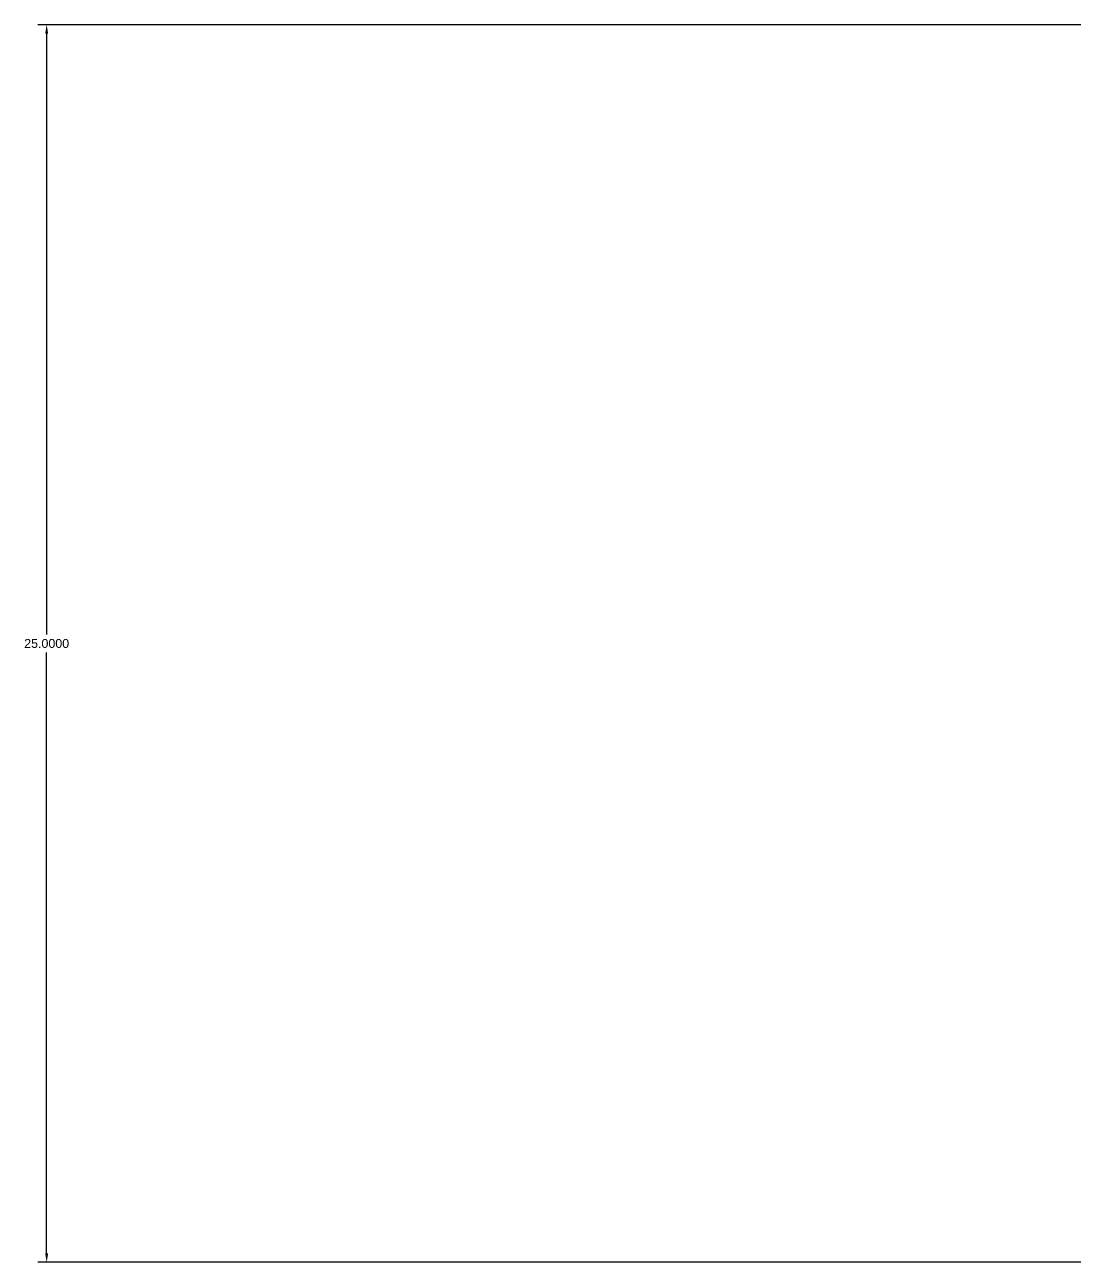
# Model space of a CAD drawing. Header units: millimetres. Extents: x 9612 to 23319, y 1863 to 14354.
# Drawn here: x 14133.2 to 14154.4, y 9020.48 to 9045.48 of the extents above; entities that cross this region are included whole.
import ezdxf

# ---------------------------------------------------------------- set-up
doc = ezdxf.new("R2010")
doc.units = ezdxf.units.MM
doc.header["$MEASUREMENT"] = 0
doc.styles.get("Standard").update_dxf_attribs({"font": 'arial.ttf'})
doc.dimstyles.get("Standard").update_dxf_attribs({"dimtxt": 0.18, "dimasz": 0.18, "dimexe": 0.18, "dimexo": 0.0625, "dimgap": 0.09, "dimtad": 0, "dimtih": 1, "dimtoh": 1, "dimdec": 4, "dimzin": 0, "dimdsep": 46, "dimtxsty": 'Standard', "dimcen": 0.09, "dimadec": 0, "dimazin": 0, "dimtfac": 1, "dimtdec": 4, "dimtofl": 0, "dimtmove": 0, "dimatfit": 3, "dimfxl": 1, "dimtolj": 1, "dimtzin": 0, "dimarcsym": 0})

# ---------------------------------------------------------------- blocks, each defined once
blk = doc.blocks.new('*D29')
at = {"color": 0, "lineweight": -2, "transparency": 16777216}
for p, q in [((14207.875, 9045.479), (14133.458, 9045.479)), ((14133.638, 9045.299), (14133.638, 9033.161)), ((14133.638, 9020.659), (14133.638, 9032.797)), ((14207.875, 9020.479), (14133.458, 9020.479))]:
    blk.add_line(p, q, dxfattribs=at)
at = {"color": 0, "transparency": 16777216}
for points in [[(14133.608, 9045.299), (14133.668, 9045.299), (14133.638, 9045.479)], [(14133.608, 9020.659), (14133.668, 9020.659), (14133.638, 9020.479)]]:
    blk.add_solid(points, dxfattribs=at)
at = {"layer": 'Defpoints', "color": 0, "transparency": 16777216}
for p in [(14133.638, 9045.479), (14207.938, 9045.479), (14207.938, 9020.479)]:
    blk.add_point(p, dxfattribs=at)
at = {"color": 0, "transparency": 16777216, "insert": (14133.638, 9032.979), "char_height": 0.18, "attachment_point": 5}
blk.add_mtext('\\A1;25.0000', dxfattribs=at)

msp = doc.modelspace()

# ---------------------------------------------------------------- dimensions: what is measured, and where the dimension line sits
dim = msp.add_linear_dim(base=(14133.63814, 9045.47914), p1=(14207.93779, 9020.47914), p2=(14207.93779, 9045.47914), angle=270, dimstyle='Standard')
dim.commit()
dim.dimension.update_dxf_attribs({"geometry": '*D29', "text_midpoint": (14133.63814, 9032.97914)})

doc.saveas('drawing.dxf')
